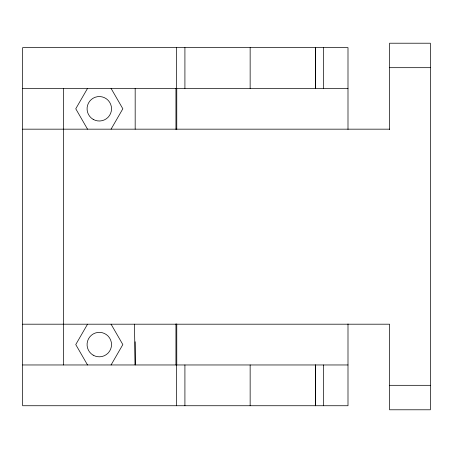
<?xml version="1.0" encoding="UTF-8"?>
<svg xmlns="http://www.w3.org/2000/svg" width="453" height="453" viewBox="0 0 453 453"><rect width="100%" height="100%" fill="white"/><g stroke="black" fill="none" stroke-linecap="round" stroke-linejoin="round"><path stroke-width="0.68" d="M87.531 88.397L75.759 108.782L87.531 129.167M111.064 129.167L122.837 108.782L111.064 88.397M87.531 324.195L75.759 344.58L87.531 364.965M111.064 364.965L122.837 344.58L111.064 324.195M389.58 67.678L430.35 67.678M22.65 88.397L347.995 88.397M22.65 129.167L389.58 129.167M22.65 324.195L389.58 324.195L389.58 409.784L430.35 409.784L430.35 43.216L389.58 43.216L389.58 129.552M22.65 364.965L347.995 364.965M389.58 385.322L430.35 385.322M134.45 324.195L135.175 364.965L135.175 341.772M347.995 129.422L347.995 47.627L22.65 47.627L22.65 405.735L347.995 405.735L347.995 323.94M323.589 47.627L323.589 88.397M323.589 364.965L323.589 405.735M315.486 47.627L315.486 88.397M315.486 364.965L315.486 405.735M315.379 47.627L315.379 88.397M315.379 364.965L315.379 405.735M250.147 47.627L250.147 88.397M250.147 364.965L250.147 405.735M184.915 47.627L184.915 88.397M184.915 364.965L184.915 405.735M176.761 88.397L176.761 129.422M176.761 323.94L176.761 364.965M176.472 47.627L176.472 88.397M176.472 364.965L176.472 405.735M175.945 88.397L175.945 129.422M175.945 323.94L175.945 364.965M135.175 88.397L135.175 129.167M63.42 88.397L63.42 364.965M93.182 119.371A12.231 12.231 0 0 0 111.529 108.782A12.231 12.231 0 0 0 93.182 98.188A12.231 12.231 0 0 0 93.182 119.371M93.182 355.175A12.231 12.231 0 0 0 111.529 344.58A12.231 12.231 0 0 0 93.182 333.991A12.231 12.231 0 0 0 93.182 355.175"/></g></svg>
